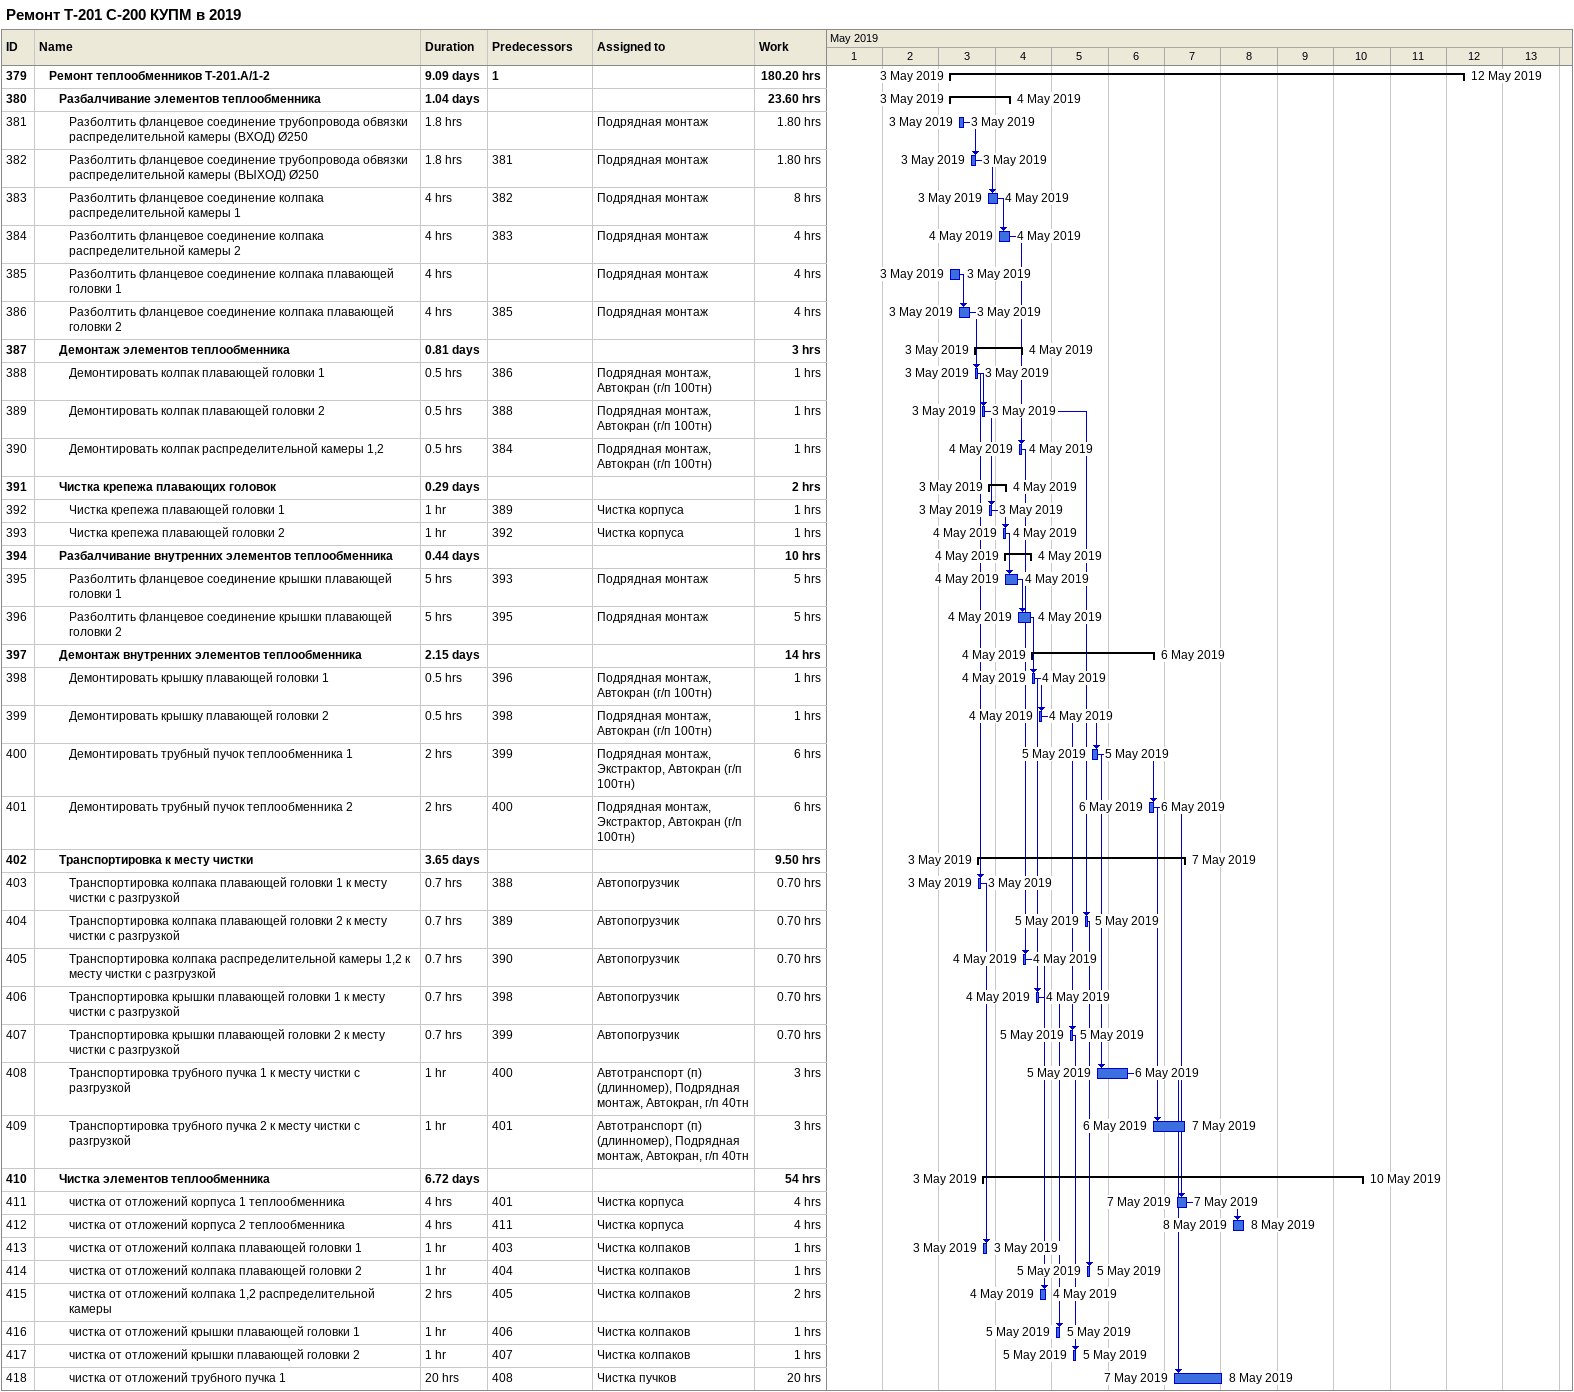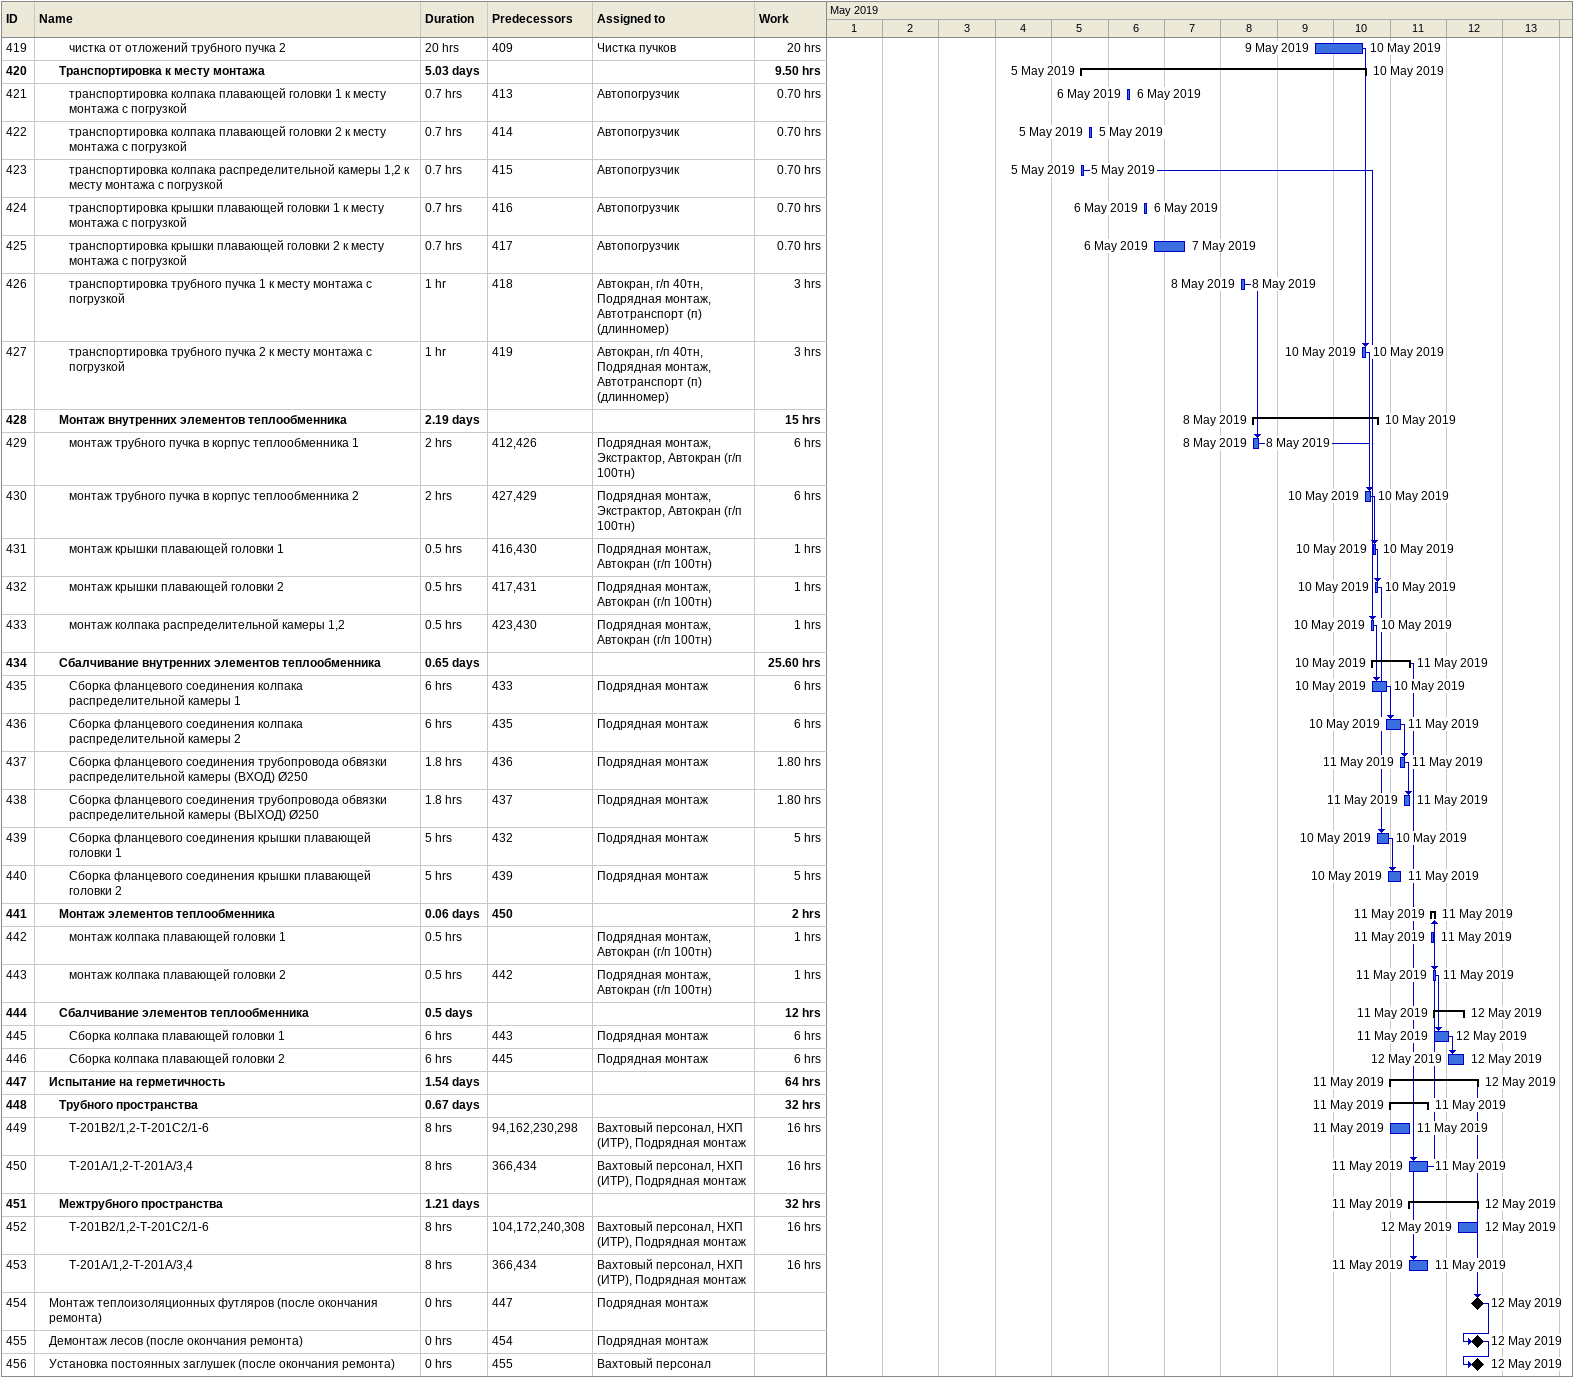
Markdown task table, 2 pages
Ремонт Т-201 С-200 КУПМ в 2019

| ID | Level | Task | Duration | Start | Finish | Predecessors | Resources | Work (h) |
|---|---|---|---|---|---|---|---|---|
| 379 | 2 | **Ремонт теплообменников Т-201.А/1-2** | 9.09d | 2019-05-03 | 2019-05-12 | 1 |  | 180.20 |
| 380 | 3 | **Разбалчивание элементов теплообменника** | 1.04d | 2019-05-03 | 2019-05-04 |  |  | 23.60 |
| 381 | 4 | Разболтить фланцевое соединение трубопровода обвязки распределительной камеры (ВХОД) Ø250 | 1.8h | 2019-05-03 | 2019-05-03 |  | Подрядная монтаж | 1.80 |
| 382 | 4 | Разболтить фланцевое соединение трубопровода обвязки распределительной камеры (ВЫХОД) Ø250 | 1.8h | 2019-05-03 | 2019-05-03 | 381 | Подрядная монтаж | 1.80 |
| 383 | 4 | Разболтить фланцевое соединение колпака распределительной камеры 1 | 4h | 2019-05-03 | 2019-05-04 | 382 | Подрядная монтаж | 8 |
| 384 | 4 | Разболтить фланцевое соединение колпака распределительной камеры 2 | 4h | 2019-05-04 | 2019-05-04 | 383 | Подрядная монтаж | 4 |
| 385 | 4 | Разболтить фланцевое соединение колпака плавающей головки 1 | 4h | 2019-05-03 | 2019-05-03 |  | Подрядная монтаж | 4 |
| 386 | 4 | Разболтить фланцевое соединение колпака плавающей головки 2 | 4h | 2019-05-03 | 2019-05-03 | 385 | Подрядная монтаж | 4 |
| 387 | 3 | **Демонтаж элементов теплообменника** | 0.81d | 2019-05-03 | 2019-05-04 |  |  | 3 |
| 388 | 4 | Демонтировать колпак плавающей головки 1 | 0.5h | 2019-05-03 | 2019-05-03 | 386 | Подрядная монтаж, Автокран (г/п 100тн) | 1 |
| 389 | 4 | Демонтировать колпак плавающей головки 2 | 0.5h | 2019-05-03 | 2019-05-03 | 388 | Подрядная монтаж, Автокран (г/п 100тн) | 1 |
| 390 | 4 | Демонтировать колпак распределительной камеры 1,2 | 0.5h | 2019-05-04 | 2019-05-04 | 384 | Подрядная монтаж, Автокран (г/п 100тн) | 1 |
| 391 | 3 | **Чистка крепежа плавающих головок** | 0.29d | 2019-05-03 | 2019-05-04 |  |  | 2 |
| 392 | 4 | Чистка крепежа плавающей головки 1 | 1h | 2019-05-03 | 2019-05-03 | 389 | Чистка корпуса | 1 |
| 393 | 4 | Чистка крепежа плавающей головки 2 | 1h | 2019-05-04 | 2019-05-04 | 392 | Чистка корпуса | 1 |
| 394 | 3 | **Разбалчивание внутренних элементов теплообменника** | 0.44d | 2019-05-04 | 2019-05-04 |  |  | 10 |
| 395 | 4 | Разболтить фланцевое соединение крышки плавающей головки 1 | 5h | 2019-05-04 | 2019-05-04 | 393 | Подрядная монтаж | 5 |
| 396 | 4 | Разболтить фланцевое соединение крышки плавающей головки 2 | 5h | 2019-05-04 | 2019-05-04 | 395 | Подрядная монтаж | 5 |
| 397 | 3 | **Демонтаж внутренних элементов теплообменника** | 2.15d | 2019-05-04 | 2019-05-06 |  |  | 14 |
| 398 | 4 | Демонтировать крышку плавающей головки 1 | 0.5h | 2019-05-04 | 2019-05-04 | 396 | Подрядная монтаж, Автокран (г/п 100тн) | 1 |
| 399 | 4 | Демонтировать крышку плавающей головки 2 | 0.5h | 2019-05-04 | 2019-05-04 | 398 | Подрядная монтаж, Автокран (г/п 100тн) | 1 |
| 400 | 4 | Демонтировать трубный пучок теплообменника 1 | 2h | 2019-05-05 | 2019-05-05 | 399 | Подрядная монтаж, Экстрактор, Автокран (г/п 100тн) | 6 |
| 401 | 4 | Демонтировать трубный пучок теплообменника 2 | 2h | 2019-05-06 | 2019-05-06 | 400 | Подрядная монтаж, Экстрактор, Автокран (г/п 100тн) | 6 |
| 402 | 3 | **Транспортировка к месту чистки** | 3.65d | 2019-05-03 | 2019-05-07 |  |  | 9.50 |
| 403 | 4 | Транспортировка колпака плавающей головки 1 к месту чистки с разгрузкой | 0.7h | 2019-05-03 | 2019-05-03 | 388 | Автопогрузчик | 0.70 |
| 404 | 4 | Транспортировка колпака плавающей головки 2 к месту чистки с разгрузкой | 0.7h | 2019-05-05 | 2019-05-05 | 389 | Автопогрузчик | 0.70 |
| 405 | 4 | Транспортировка колпака распределительной камеры 1,2 к месту чистки с разгрузкой | 0.7h | 2019-05-04 | 2019-05-04 | 390 | Автопогрузчик | 0.70 |
| 406 | 4 | Транспортировка крышки плавающей головки 1 к месту чистки с разгрузкой | 0.7h | 2019-05-04 | 2019-05-04 | 398 | Автопогрузчик | 0.70 |
| 407 | 4 | Транспортировка крышки плавающей головки 2 к месту чистки с разгрузкой | 0.7h | 2019-05-05 | 2019-05-05 | 399 | Автопогрузчик | 0.70 |
| 408 | 4 | Транспортировка трубного пучка 1 к месту чистки с разгрузкой | 1h | 2019-05-05 | 2019-05-06 | 400 | Автотранспорт (п) (длинномер), Подрядная монтаж, Автокран, г/п 40тн | 3 |
| 409 | 4 | Транспортировка трубного пучка 2 к месту чистки с разгрузкой | 1h | 2019-05-06 | 2019-05-07 | 401 | Автотранспорт (п) (длинномер), Подрядная монтаж, Автокран, г/п 40тн | 3 |
| 410 | 3 | **Чистка элементов теплообменника** | 6.72d | 2019-05-03 | 2019-05-10 |  |  | 54 |
| 411 | 4 | чистка от отложений корпуса 1 теплообменника | 4h | 2019-05-07 | 2019-05-07 | 401 | Чистка корпуса | 4 |
| 412 | 4 | чистка от отложений корпуса 2 теплообменника | 4h | 2019-05-08 | 2019-05-08 | 411 | Чистка корпуса | 4 |
| 413 | 4 | чистка от отложений колпака плавающей головки 1 | 1h | 2019-05-03 | 2019-05-03 | 403 | Чистка колпаков | 1 |
| 414 | 4 | чистка от отложений колпака плавающей головки 2 | 1h | 2019-05-05 | 2019-05-05 | 404 | Чистка колпаков | 1 |
| 415 | 4 | чистка от отложений колпака 1,2 распределительной камеры | 2h | 2019-05-04 | 2019-05-04 | 405 | Чистка колпаков | 2 |
| 416 | 4 | чистка от отложений крышки плавающей головки 1 | 1h | 2019-05-05 | 2019-05-05 | 406 | Чистка колпаков | 1 |
| 417 | 4 | чистка от отложений крышки плавающей головки 2 | 1h | 2019-05-05 | 2019-05-05 | 407 | Чистка колпаков | 1 |
| 418 | 4 | чистка от отложений трубного пучка 1 | 20h | 2019-05-07 | 2019-05-08 | 408 | Чистка пучков | 20 |
| 419 | 4 | чистка от отложений трубного пучка 2 | 20h | 2019-05-09 | 2019-05-10 | 409 | Чистка пучков | 20 |
| 420 | 3 | **Транспортировка к месту монтажа** | 5.03d | 2019-05-05 | 2019-05-10 |  |  | 9.50 |
| 421 | 4 | транспортировка колпака плавающей головки 1 к месту монтажа с погрузкой | 0.7h | 2019-05-06 | 2019-05-06 | 413 | Автопогрузчик | 0.70 |
| 422 | 4 | транспортировка колпака плавающей головки 2 к месту монтажа с погрузкой | 0.7h | 2019-05-05 | 2019-05-05 | 414 | Автопогрузчик | 0.70 |
| 423 | 4 | транспортировка колпака распределительной камеры 1,2 к месту монтажа с погрузкой | 0.7h | 2019-05-05 | 2019-05-05 | 415 | Автопогрузчик | 0.70 |
| 424 | 4 | транспортировка крышки плавающей головки 1 к месту монтажа с погрузкой | 0.7h | 2019-05-06 | 2019-05-06 | 416 | Автопогрузчик | 0.70 |
| 425 | 4 | транспортировка крышки плавающей головки 2 к месту монтажа с погрузкой | 0.7h | 2019-05-06 | 2019-05-07 | 417 | Автопогрузчик | 0.70 |
| 426 | 4 | транспортировка трубного пучка 1 к месту монтажа с погрузкой | 1h | 2019-05-08 | 2019-05-08 | 418 | Автокран, г/п 40тн, Подрядная монтаж, Автотранспорт (п) (длинномер) | 3 |
| 427 | 4 | транспортировка трубного пучка 2 к месту монтажа с погрузкой | 1h | 2019-05-10 | 2019-05-10 | 419 | Автокран, г/п 40тн, Подрядная монтаж, Автотранспорт (п) (длинномер) | 3 |
| 428 | 3 | **Монтаж внутренних элементов теплообменника** | 2.19d | 2019-05-08 | 2019-05-10 |  |  | 15 |
| 429 | 4 | монтаж трубного пучка в корпус теплообменника 1 | 2h | 2019-05-08 | 2019-05-08 | 412, 426 | Подрядная монтаж, Экстрактор, Автокран (г/п 100тн) | 6 |
| 430 | 4 | монтаж трубного пучка в корпус теплообменника 2 | 2h | 2019-05-10 | 2019-05-10 | 427, 429 | Подрядная монтаж, Экстрактор, Автокран (г/п 100тн) | 6 |
| 431 | 4 | монтаж крышки плавающей головки 1 | 0.5h | 2019-05-10 | 2019-05-10 | 416, 430 | Подрядная монтаж, Автокран (г/п 100тн) | 1 |
| 432 | 4 | монтаж крышки плавающей головки 2 | 0.5h | 2019-05-10 | 2019-05-10 | 417, 431 | Подрядная монтаж, Автокран (г/п 100тн) | 1 |
| 433 | 4 | монтаж колпака распределительной камеры 1,2 | 0.5h | 2019-05-10 | 2019-05-10 | 423, 430 | Подрядная монтаж, Автокран (г/п 100тн) | 1 |
| 434 | 3 | **Сбалчивание внутренних элементов теплообменника** | 0.65d | 2019-05-10 | 2019-05-11 |  |  | 25.60 |
| 435 | 4 | Сборка фланцевого соединения колпака распределительной камеры 1 | 6h | 2019-05-10 | 2019-05-10 | 433 | Подрядная монтаж | 6 |
| 436 | 4 | Сборка фланцевого соединения колпака распределительной камеры 2 | 6h | 2019-05-10 | 2019-05-11 | 435 | Подрядная монтаж | 6 |
| 437 | 4 | Сборка фланцевого соединения трубопровода обвязки распределительной камеры (ВХОД) Ø250 | 1.8h | 2019-05-11 | 2019-05-11 | 436 | Подрядная монтаж | 1.80 |
| 438 | 4 | Сборка фланцевого соединения трубопровода обвязки распределительной камеры (ВЫХОД) Ø250 | 1.8h | 2019-05-11 | 2019-05-11 | 437 | Подрядная монтаж | 1.80 |
| 439 | 4 | Сборка фланцевого соединения крышки плавающей головки 1 | 5h | 2019-05-10 | 2019-05-10 | 432 | Подрядная монтаж | 5 |
| 440 | 4 | Сборка фланцевого соединения крышки плавающей головки 2 | 5h | 2019-05-10 | 2019-05-11 | 439 | Подрядная монтаж | 5 |
| 441 | 3 | **Монтаж элементов теплообменника** | 0.06d | 2019-05-11 | 2019-05-11 | 450 |  | 2 |
| 442 | 4 | монтаж колпака плавающей головки 1 | 0.5h | 2019-05-11 | 2019-05-11 |  | Подрядная монтаж, Автокран (г/п 100тн) | 1 |
| 443 | 4 | монтаж колпака плавающей головки 2 | 0.5h | 2019-05-11 | 2019-05-11 | 442 | Подрядная монтаж, Автокран (г/п 100тн) | 1 |
| 444 | 3 | **Сбалчивание элементов теплообменника** | 0.5d | 2019-05-11 | 2019-05-12 |  |  | 12 |
| 445 | 4 | Сборка колпака плавающей головки 1 | 6h | 2019-05-11 | 2019-05-12 | 443 | Подрядная монтаж | 6 |
| 446 | 4 | Сборка колпака плавающей головки 2 | 6h | 2019-05-12 | 2019-05-12 | 445 | Подрядная монтаж | 6 |
| 447 | 2 | **Испытание на герметичность** | 1.54d | 2019-05-11 | 2019-05-12 |  |  | 64 |
| 448 | 3 | **Трубного пространства** | 0.67d | 2019-05-11 | 2019-05-11 |  |  | 32 |
| 449 | 4 | Т-201В2/1,2-Т-201С2/1-6 | 8h | 2019-05-11 | 2019-05-11 | 94, 162, 230, 298 | Вахтовый персонал, НХП (ИТР), Подрядная монтаж | 16 |
| 450 | 4 | Т-201А/1,2-Т-201А/3,4 | 8h | 2019-05-11 | 2019-05-11 | 366, 434 | Вахтовый персонал, НХП (ИТР), Подрядная монтаж | 16 |
| 451 | 3 | **Межтрубного пространства** | 1.21d | 2019-05-11 | 2019-05-12 |  |  | 32 |
| 452 | 4 | Т-201В2/1,2-Т-201С2/1-6 | 8h | 2019-05-12 | 2019-05-12 | 104, 172, 240, 308 | Вахтовый персонал, НХП (ИТР), Подрядная монтаж | 16 |
| 453 | 4 | Т-201А/1,2-Т-201А/3,4 | 8h | 2019-05-11 | 2019-05-11 | 366, 434 | Вахтовый персонал, НХП (ИТР), Подрядная монтаж | 16 |
| 454 | 2 | Монтаж теплоизоляционных футляров (после окончания ремонта) | 0h | 2019-05-12 | 2019-05-12 | 447 | Подрядная монтаж |  |
| 455 | 2 | Демонтаж лесов (после окончания ремонта) | 0h | 2019-05-12 | 2019-05-12 | 454 | Подрядная монтаж |  |
| 456 | 2 | Установка постоянных заглушек (после окончания ремонта) | 0h | 2019-05-12 | 2019-05-12 | 455 | Вахтовый персонал |  |
